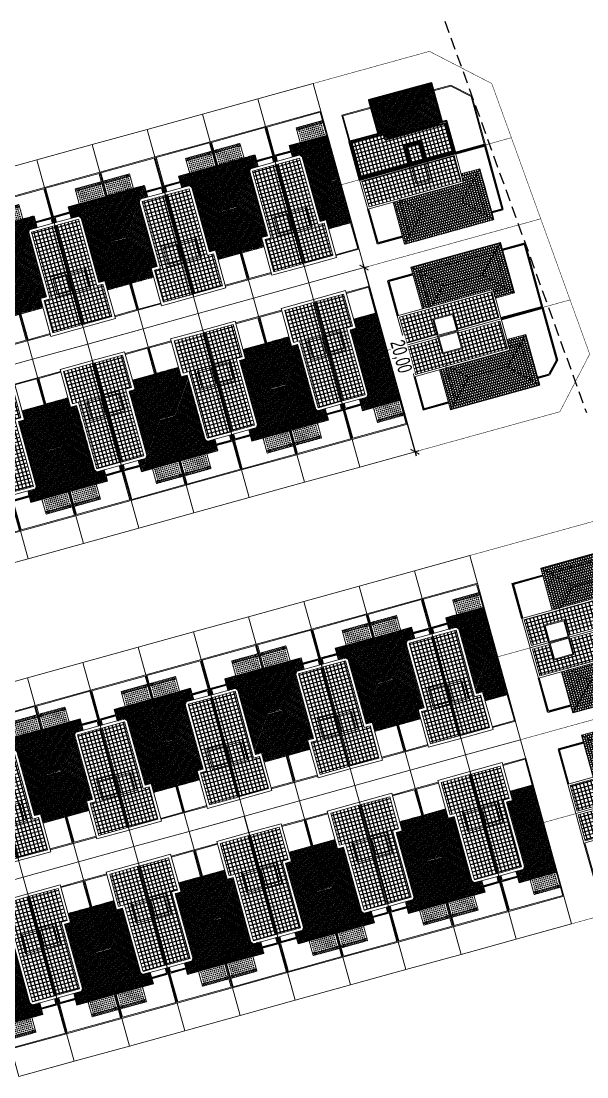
# Model space of a CAD drawing. Header units: metres. Extents: x 568336 to 569219, y 2065964 to 2066430.
# Drawn here: x 568491.7 to 568550.9, y 2066306.4 to 2066417 of the extents above; entities that cross this region are included whole.
import ezdxf

# ---------------------------------------------------------------- set-up
doc = ezdxf.new("R2010")
doc.units = ezdxf.units.M
for name, pattern in [('CENTER', [2, 1.25, -0.25, 0.25, -0.25]), ('HIDDEN', [0.375, 0.25, -0.125]), ('HIDDEN2', [0.1875, 0.125, -0.0625])]:
    doc.linetypes.add(name, pattern=pattern)
doc.layers.get('0').update_dxf_attribs({"linetype": 'CONTINUOUS'})
doc.layers.get('DEFPOINTS').update_dxf_attribs({"linetype": 'CONTINUOUS'})
for name, color, linetype, lineweight in [('-CENTER', 143, 'CENTER', 13), ('-CONCRETE', 1, 'CONTINUOUS', 35), ('-DIM', 9, 'CONTINUOUS', 13), ('-DOOR', 137, 'CONTINUOUS', 9), ('-HATCH', 8, 'CONTINUOUS', 5), ('-HIDE', 3, 'HIDDEN', 13), ('-LINE1', 7, 'CONTINUOUS', 18), ('-WALL', 4, 'CONTINUOUS', 35)]:
    doc.layers.add(name, color=color, linetype=linetype, lineweight=lineweight)
for name, color, linetype in [('-HATCH CONCRETE', 54, 'CONTINUOUS'), ('-RANH GIOI LO DAT', 12, 'CONTINUOUS'), ('13. NET HATCH', 252, 'CONTINUOUS'), ('RANHGIOI', 2, 'HIDDEN')]:
    doc.layers.add(name, color=color, linetype=linetype)
doc.styles.add('KTHUOC', font='', dxfattribs={"width": 0.8})
doc.styles.get('KTHUOC').set_extended_font_data('.VnArial NarrowH')
doc.dimstyles.new('tien', dxfattribs={"dimscale": 0, "dimtxt": 1.5, "dimasz": 0.75, "dimexe": 0.45, "dimexo": 0, "dimgap": 0.25, "dimtad": 1, "dimzin": 1, "dimtxsty": 'KTHUOC', "dimblk1": 'ARCHTICK', "dimblk2": 'ARCHTICK', "dimsah": 1, "dimcen": 1, "dimdle": 0.45, "dimclrd": 37, "dimclre": 37, "dimclrt": 7, "dimaunit": 1, "dimadec": 0, "dimazin": 0, "dimtfac": 1, "dimtix": 1, "dimtofl": 0, "dimtmove": 2, "dimatfit": 3, "dimldrblk": 'ARCHTICK', "dimfxl": 1, "dimtfill": 1, "dimtolj": 1, "dimtzin": 1, "dimarcsym": 0})

# ---------------------------------------------------------------- blocks, each defined once
blk = doc.blocks.new('M11-T2')
at = {"layer": '13. NET HATCH'}
h = blk.add_hatch(dxfattribs=at)
h.set_pattern_fill('_USER', color=256, scale=400, double=1, pattern_type=0)
h.set_pattern_definition([(0, (-64953.67, -1e-07), (0, 400), []), (90, (-64953.67, -1e-07), (-400, 2e-14), [])])
h.paths.add_polyline_path([(201265, -420064), (204065, -420064), (204065, -430064), (201265, -430064)])
h = blk.add_hatch(dxfattribs=at)
h.set_pattern_fill('MAIGO-12', color=256, scale=300, angle=180)
h.set_pattern_definition([(180, (-65043.67, -1e-07), (-75, -150), [120, -30, 120, -30]), (270, (-65028.67, -15), (75, -150), [135, -165]), (225, (-65013.673, -1e-07), (-75, -150), [21.213203, -403.050865]), (315, (-65043.673, -1e-07), (75, -150), [21.213203, -403.050865])])
h.paths.add_polyline_path([(201065, -423564), (201065, -422614), (196515, -422614), (199265, -425364)])
h = blk.add_hatch(dxfattribs=at)
h.set_pattern_fill('MAIGO-12', color=256, scale=300, angle=270)
h.set_pattern_definition([(270, (-64953.67, -90), (150, -75), [120, -30, 120, -30]), (0, (-64938.67, -75), (150, 75), [135, -165]), (315, (-64953.673, -60), (150, -75), [21.213203, -403.050865]), (45, (-64953.673, -90), (150, 75), [21.213203, -403.050865])])
h.paths.add_polyline_path([(199265, -425364), (196515, -422614), (196515, -432214), (199265, -429464)])
h = blk.add_hatch(dxfattribs=at)
h.set_pattern_fill('MAIGO-12', color=256, scale=300, angle=90)
h.set_pattern_definition([(90, (-64953.67, 90), (-150, 75), [120, -30, 120, -30]), (180, (-64968.67, 75), (-150, -75), [135, -165]), (135, (-64953.673, 60), (-150, 75), [21.213203, -403.050865]), (225, (-64953.673, 90), (-150, -75), [21.213203, -403.050865])])
h.paths.add_polyline_path([(201065, -423564), (199265, -425364), (199265, -429464), (202015, -432214), (202015, -430264), (201065, -430264)])
h = blk.add_hatch(dxfattribs=at)
h.set_pattern_fill('MAIGO-12', color=256, scale=300)
h.set_pattern_definition([(0, (-64863.67, -1e-07), (75, 150), [120, -30, 120, -30]), (90, (-64878.67, 15), (-75, 150), [135, -165]), (45, (-64893.673, -1e-07), (75, 150), [21.213203, -403.050865]), (135, (-64863.673, -1e-07), (-75, 150), [21.213203, -403.050865])])
h.paths.add_polyline_path([(199265, -429464), (196515, -432214), (202015, -432214)])
at = {"layer": '-HATCH'}
for p, q in [((204165, -434592), (204165, -430264)), ((204265, -434692), (204265, -430264)), ((197265, -432214), (197265, -433692)), ((197365, -432214), (197365, -433648)), ((197265, -433692), (198345, -434692)), ((197365, -433648), (198384, -434592)), ((198345, -434692), (204265, -434692)), ((198384, -434592), (204165, -434592))]:
    blk.add_line(p, q, dxfattribs=at)
for points in [[(201065, -419864), (197265, -419864), (197265, -422614)], [(201065, -419964), (197365, -419964), (197365, -422614)]]:
    blk.add_lwpolyline(points, dxfattribs=at)
at = {"layer": '-HIDE', "ltscale": 10}
blk.add_lwpolyline([(197265, -423364), (201265, -423364), (201265, -431464), (197265, -431464)], close=True, dxfattribs=at)
at = {"layer": '-LINE1', "lineweight": 18}
for points in [[(201065, -419864), (204265, -419864), (204265, -430264), (201065, -430264)], [(201265, -420064), (204065, -420064), (204065, -430064), (201265, -430064)], [(202365, -423364), (204265, -423364), (204265, -425564), (202365, -425564)], [(202565, -423564), (204065, -423564), (204065, -425364), (202565, -425364)]]:
    blk.add_lwpolyline(points, close=True, dxfattribs=at)
at = {"layer": '-LINE1'}
for points in [[(202015, -430264), (202015, -432214), (196515, -432214), (196515, -422614), (201065, -422614)], [(201065, -423564), (199265, -425364), (196515, -422614)], [(199265, -425364), (199265, -429464)], [(202015, -432214), (199265, -429464), (196515, -432214)]]:
    blk.add_lwpolyline(points, dxfattribs=at)
at = {"layer": '-RANH GIOI LO DAT', "linetype": 'HIDDEN', "ltscale": 10, "const_width": 50}
blk.add_lwpolyline([(198250, -438106), (204265, -437640), (204265, -416359), (193265, -416359), (193265, -433492)], close=True, dxfattribs=at)
blk = doc.blocks.new('M29-T2')
at = {"layer": '13. NET HATCH'}
h = blk.add_hatch(dxfattribs=at)
h.set_pattern_fill('_USER', color=256, scale=400, double=1, pattern_type=0)
h.set_pattern_definition([(0, (-84414.4, 0.55), (0, 400), []), (90, (-84414.4, 0.55), (-400, 2e-14), [])])
h.paths.add_polyline_path([(197085, -825616), (195385, -825616), (195385, -830117), (198185, -830117), (198185, -820116), (195385, -820116), (195385, -823416), (197085, -823416)])
h = blk.add_hatch(dxfattribs=at)
h.set_pattern_fill('MAIGO-12', color=256, scale=500, angle=180)
h.set_pattern_definition([(180, (-84564.4, 0.55), (-125, -250), [200, -50, 200, -50]), (270, (-84539.4, -24.45), (125, -250), [225, -275]), (225, (-84514.4, 0.55), (-125, -250), [35.35534, -671.75144]), (315, (-84564.4, 0.55), (125, -250), [35.35534, -671.75144])])
h.paths.add_polyline_path([(202935, -822666), (198385, -822666), (198385, -823616), (200185, -825416)])
h = blk.add_hatch(dxfattribs=at)
h.set_pattern_fill('MAIGO-12', color=256, scale=500, angle=90)
h.set_pattern_definition([(90, (-84414.4, 150.55), (-250, 125), [200, -50, 200, -50]), (180, (-84439.4, 125.55), (-250, -125), [225, -275]), (135, (-84414.4, 100.55), (-250, 125), [35.35534, -671.75144]), (225, (-84414.4, 150.55), (-250, -125), [35.35534, -671.75144])])
h.paths.add_polyline_path([(200185, -829617), (202935, -832367), (202935, -822666), (200185, -825416)])
h = blk.add_hatch(dxfattribs=at)
h.set_pattern_fill('MAIGO-12', color=256, scale=500, angle=270)
h.set_pattern_definition([(270, (-84414.4, -149.45), (250, -125), [200, -50, 200, -50]), (0, (-84389.4, -124.45), (250, 125), [225, -275]), (315, (-84414.4, -99.45), (250, -125), [35.35534, -671.75144]), (45, (-84414.4, -149.45), (250, 125), [35.35534, -671.75144])])
h.paths.add_polyline_path([(200185, -825416), (198385, -823616), (198385, -830317), (197435, -830317), (197435, -832367), (200185, -829617)])
h = blk.add_hatch(dxfattribs=at)
h.set_pattern_fill('MAIGO-12', color=256, scale=500)
h.set_pattern_definition([(0, (-84264.4, 0.55), (125, 250), [200, -50, 200, -50]), (90, (-84289.4, 25.55), (-125, 250), [225, -275]), (45, (-84314.4, 0.55), (125, 250), [35.35534, -671.75144]), (135, (-84264.4, 0.55), (-125, 250), [35.35534, -671.75144])])
h.paths.add_polyline_path([(200185, -829617), (197435, -832367), (202935, -832367)])
at = {"layer": '-HIDE', "ltscale": 5}
blk.add_lwpolyline([(198185, -831617), (202185, -831617), (202185, -823416), (198185, -823416)], close=True, dxfattribs=at)
at = {"layer": '-LINE1'}
blk.add_lwpolyline([(195185, -830317), (198385, -830317), (198385, -819916), (195185, -819916)], close=True, dxfattribs=at)
for points in [[(195385, -825616), (195385, -830117), (198185, -830117), (198185, -820116), (195385, -820116), (195385, -823416)], [(197435, -830317), (197435, -832367), (202935, -832367), (202935, -822666), (198385, -822666)], [(202935, -822666), (200185, -825416), (198385, -823616)], [(200185, -825416), (200185, -829617)], [(202935, -832367), (200185, -829617), (197435, -832367)]]:
    blk.add_lwpolyline(points, dxfattribs=at)
at = {"layer": '-LINE1', "ltscale": 10}
for points in [[(195185, -823416), (197085, -823416), (197085, -825616), (195185, -825616)], [(195285, -823516), (196985, -823516), (196985, -825516), (195285, -825516)]]:
    blk.add_lwpolyline(points, close=True, dxfattribs=at)
at = {"layer": '-RANH GIOI LO DAT', "linetype": 'HIDDEN', "ltscale": 10, "const_width": 50}
blk.add_lwpolyline([(195185, -837693), (204185, -836996), (204185, -816412), (195185, -816412)], close=True, dxfattribs=at)
at = {"layer": '13. NET HATCH'}
for p, q in [((202085, -820016), (198385, -820016)), ((195185, -834743), (195185, -830317)), ((195285, -834643), (195285, -830317)), ((202085, -832367), (202085, -834643)), ((202185, -832367), (202185, -834743)), ((195185, -834743), (202185, -834743)), ((195285, -834643), (202085, -834643))]:
    blk.add_line(p, q, dxfattribs=at)
for points in [[(202185, -822666), (202185, -819916), (198385, -819916)], [(202085, -822666), (202085, -820016)]]:
    blk.add_lwpolyline(points, dxfattribs=at)
blk = doc.blocks.new('M30-T2')
at = {"layer": '13. NET HATCH'}
h = blk.add_hatch(dxfattribs=at)
h.set_pattern_fill('_USER', color=256, scale=400, double=1, pattern_type=0)
h.set_pattern_definition([(0, (-82156.3, -9e-07), (0, 400), []), (90, (-82156.3, -9e-07), (-400, 2e-14), [])])
h.paths.add_polyline_path([(203999, -891108), (202299, -891108), (202299, -888908), (203999, -888908), (203999, -887058), (201099, -887058), (201099, -895608), (203999, -895608)])
h = blk.add_hatch(dxfattribs=at)
h.set_pattern_fill('MAIGO-12', color=256, scale=500, angle=180)
h.set_pattern_definition([(180, (-82306.3, -9e-07), (-125, -250), [200, -50, 200, -50]), (270, (-82281.31, -25), (125, -250), [225, -275]), (225, (-82256.31, -9e-07), (-125, -250), [35.35534, -671.75144]), (315, (-82306.31, -9e-07), (125, -250), [35.35534, -671.75144])])
h.paths.add_polyline_path([(199149, -892058), (200899, -890308), (200899, -889358), (196449, -889358)])
h = blk.add_hatch(dxfattribs=at)
h.set_pattern_fill('MAIGO-12', color=256, scale=500, angle=270)
h.set_pattern_definition([(270, (-82156.3, -150), (250, -125), [200, -50, 200, -50]), (0, (-82131.31, -125), (250, 125), [225, -275]), (315, (-82156.31, -100), (250, -125), [35.35534, -671.75144]), (45, (-82156.31, -150), (250, 125), [35.35534, -671.75144])])
h.paths.add_polyline_path([(199149, -892058), (196449, -889358), (196449, -897858), (199149, -895158)])
h = blk.add_hatch(dxfattribs=at)
h.set_pattern_fill('MAIGO-12', color=256, scale=500, angle=90)
h.set_pattern_definition([(90, (-82156.3, 150), (-250, 125), [200, -50, 200, -50]), (180, (-82181.31, 125), (-250, -125), [225, -275]), (135, (-82156.31, 100), (-250, 125), [35.35534, -671.75144]), (225, (-82156.31, 150), (-250, -125), [35.35534, -671.75144])])
h.paths.add_polyline_path([(199149, -895158), (201849, -897858), (201849, -895808), (200899, -895808), (200899, -890308), (199149, -892058)])
h = blk.add_hatch(dxfattribs=at)
h.set_pattern_fill('MAIGO-12', color=256, scale=500)
h.set_pattern_definition([(0, (-82006.3, -9e-07), (125, 250), [200, -50, 200, -50]), (90, (-82031.31, 25), (-125, 250), [225, -275]), (45, (-82056.31, -9e-07), (125, 250), [35.35534, -671.75144]), (135, (-82006.31, -9e-07), (-125, 250), [35.35534, -671.75144])])
h.paths.add_polyline_path([(196449, -897858), (201849, -897858), (199149, -895158)])
at = {"layer": '-HIDE', "ltscale": 5}
blk.add_lwpolyline([(197199, -890108), (201099, -890108), (201099, -897108), (197199, -897108)], close=True, dxfattribs=at)
at = {"layer": '-LINE1'}
blk.add_lwpolyline([(200899, -886858), (204199, -886858), (204199, -895808), (200899, -895808)], close=True, dxfattribs=at)
for points in [[(203999, -891108), (203999, -895608), (201099, -895608), (201099, -887058), (203999, -887058), (203999, -888908)], [(201849, -895808), (201849, -897858), (196449, -897858), (196449, -889358), (200899, -889358)], [(200899, -890308), (199149, -892058), (196449, -889358)], [(199149, -892058), (199149, -895158)], [(201849, -897858), (199149, -895158), (196449, -897858)]]:
    blk.add_lwpolyline(points, dxfattribs=at)
at = {"layer": '-LINE1', "ltscale": 10}
for points in [[(202299, -888908), (204199, -888908), (204199, -891108), (202299, -891108)], [(202399, -889008), (204099, -889008), (204099, -891008), (202399, -891008)]]:
    blk.add_lwpolyline(points, close=True, dxfattribs=at)
at = {"layer": '-RANH GIOI LO DAT', "linetype": 'HIDDEN', "ltscale": 10, "const_width": 50}
blk.add_lwpolyline([(204199, -903242), (204199, -883354), (195199, -883354), (195199, -903938)], close=True, dxfattribs=at)
at = {"layer": '13. NET HATCH'}
for p, q in [((197199, -889358), (197199, -886858)), ((197199, -886858), (200899, -886858)), ((197299, -889358), (197299, -886958)), ((197299, -886958), (200899, -886958)), ((204099, -895808), (204099, -900373)), ((204199, -895808), (204199, -900473)), ((197199, -900473), (197199, -897858)), ((197299, -900373), (197299, -897858)), ((197199, -900473), (204199, -900473)), ((197299, -900373), (204099, -900373))]:
    blk.add_line(p, q, dxfattribs=at)
blk = doc.blocks.new('M31-T2')
at = {"layer": '13. NET HATCH'}
h = blk.add_hatch(dxfattribs=at)
h.set_pattern_fill('_USER', color=256, scale=400, double=1, pattern_type=0)
h.set_pattern_definition([(0, (-84296.08, -2e-06), (0, 400), []), (90, (-84296.08, -2e-06), (-400, 2e-14), [])])
h.paths.add_polyline_path([(196933, -958124), (195233, -958124), (195233, -962625), (198033, -962625), (198033, -954074), (195233, -954074), (195233, -955924), (196933, -955924)])
h = blk.add_hatch(dxfattribs=at)
h.set_pattern_fill('MAIGO-12', color=256, scale=500, angle=180)
h.set_pattern_definition([(180, (-84446.08, -2e-06), (-125, -250), [200, -50, 200, -50]), (270, (-84421.08, -25), (125, -250), [225, -275]), (225, (-84396.08, -2e-06), (-125, -250), [35.35534, -671.75144]), (315, (-84446.08, -2e-06), (125, -250), [35.35534, -671.75144])])
h.paths.add_polyline_path([(202783, -957174), (198233, -957174), (198233, -958124), (200033, -959924)])
h = blk.add_hatch(dxfattribs=at)
h.set_pattern_fill('MAIGO-12', color=256, scale=500, angle=90)
h.set_pattern_definition([(90, (-84296.08, 150), (-250, 125), [200, -50, 200, -50]), (180, (-84321.08, 125), (-250, -125), [225, -275]), (135, (-84296.08, 100), (-250, 125), [35.35534, -671.75144]), (225, (-84296.08, 150), (-250, -125), [35.35534, -671.75144])])
h.paths.add_polyline_path([(202783, -957174), (200033, -959924), (200033, -962125), (202783, -964875)])
h = blk.add_hatch(dxfattribs=at)
h.set_pattern_fill('MAIGO-12', color=256, scale=500, angle=270)
h.set_pattern_definition([(270, (-84296.08, -150), (250, -125), [200, -50, 200, -50]), (0, (-84271.08, -125), (250, 125), [225, -275]), (315, (-84296.08, -100), (250, -125), [35.35534, -671.75144]), (45, (-84296.08, -150), (250, 125), [35.35534, -671.75144])])
h.paths.add_polyline_path([(200033, -959924), (198233, -958124), (198233, -962825), (197283, -962825), (197283, -964875), (200033, -962125)])
h = blk.add_hatch(dxfattribs=at)
h.set_pattern_fill('MAIGO-12', color=256, scale=500)
h.set_pattern_definition([(0, (-84146.08, -2e-06), (125, 250), [200, -50, 200, -50]), (90, (-84171.08, 25), (-125, 250), [225, -275]), (45, (-84196.08, -2e-06), (125, 250), [35.35534, -671.75144]), (135, (-84146.08, -2e-06), (-125, 250), [35.35534, -671.75144])])
h.paths.add_polyline_path([(200033, -962125), (197283, -964875), (202783, -964875)])
at = {"layer": '-HIDE', "ltscale": 5}
blk.add_lwpolyline([(198033, -964125), (202033, -964125), (202033, -957924), (198033, -957924)], close=True, dxfattribs=at)
at = {"layer": '-LINE1'}
blk.add_lwpolyline([(198233, -953874), (195033, -953874), (195033, -962825), (198233, -962825)], close=True, dxfattribs=at)
for points in [[(195233, -958124), (195233, -962625), (198033, -962625), (198033, -954074), (195233, -954074), (195233, -955924)], [(197283, -962825), (197283, -964875), (202783, -964875), (202783, -957174), (198233, -957174)], [(202783, -957174), (200033, -959924), (198233, -958124)], [(200033, -959924), (200033, -962125)], [(202783, -964875), (200033, -962125), (197283, -964875)]]:
    blk.add_lwpolyline(points, dxfattribs=at)
at = {"layer": '-LINE1', "ltscale": 10}
for points in [[(195033, -955924), (196933, -955924), (196933, -958124), (195033, -958124)], [(195133, -956024), (196833, -956024), (196833, -958024), (195133, -958024)]]:
    blk.add_lwpolyline(points, close=True, dxfattribs=at)
at = {"layer": '-RANH GIOI LO DAT', "linetype": 'HIDDEN', "ltscale": 10, "const_width": 50}
blk.add_lwpolyline([(201048, -969787), (206033, -964401), (206033, -950364), (195033, -950364), (195033, -970252)], close=True, dxfattribs=at)
at = {"layer": '13. NET HATCH'}
for p, q in [((195033, -967487), (195033, -962825)), ((195133, -967387), (195133, -962825)), ((195033, -967487), (199669, -967487))]:
    blk.add_line(p, q, dxfattribs=at)
for points in [[(198233, -953874), (202033, -953874), (202033, -957174)], [(198233, -953974), (201933, -953974), (201933, -957174)], [(201933, -964875), (201933, -964894), (199626, -967387), (195133, -967387)], [(202033, -964875), (202033, -964933), (199669, -967487)]]:
    blk.add_lwpolyline(points, dxfattribs=at)
blk = doc.blocks.new('M32-T2')
at = {"layer": '13. NET HATCH'}
h = blk.add_hatch(dxfattribs=at)
h.set_pattern_fill('_USER', color=256, scale=400, double=1, pattern_type=0)
h.set_pattern_definition([(0, (-80642.3, 500), (0, 400), []), (90, (-80642.3, 500), (-400, 2e-14), [])])
h.paths.add_polyline_path([(205266, -1023956), (203566, -1023956), (203566, -1021756), (205266, -1021756), (205266, -1018456), (202266, -1018456), (202266, -1028455), (205266, -1028455)])
h = blk.add_hatch(dxfattribs=at)
h.set_pattern_fill('MAIGO-12', color=256, scale=500, angle=180)
h.set_pattern_definition([(180, (-80792.3, 500), (-125, -250), [200, -50, 200, -50]), (270, (-80767.31, 475), (125, -250), [225, -275]), (225, (-80742.31, 500), (-125, -250), [35.35534, -671.75144]), (315, (-80792.31, 500), (125, -250), [35.35534, -671.75144])])
h.paths.add_polyline_path([(202066, -1021006), (197716, -1021006), (200466, -1023756), (202066, -1022156)])
h = blk.add_hatch(dxfattribs=at)
h.set_pattern_fill('MAIGO-12', color=256, scale=500, angle=270)
h.set_pattern_definition([(270, (-80642.3, 350), (250, -125), [200, -50, 200, -50]), (0, (-80617.31, 375), (250, 125), [225, -275]), (315, (-80642.31, 400), (250, -125), [35.35534, -671.75144]), (45, (-80642.31, 350), (250, 125), [35.35534, -671.75144])])
h.paths.add_polyline_path([(200466, -1023756), (197716, -1021006), (197716, -1030705), (200466, -1027955)])
h = blk.add_hatch(dxfattribs=at)
h.set_pattern_fill('MAIGO-12', color=256, scale=500, angle=90)
h.set_pattern_definition([(90, (-80642.3, 650), (-250, 125), [200, -50, 200, -50]), (180, (-80667.31, 625), (-250, -125), [225, -275]), (135, (-80642.31, 600), (-250, 125), [35.35534, -671.75144]), (225, (-80642.31, 650), (-250, -125), [35.35534, -671.75144])])
h.paths.add_polyline_path([(200466, -1027955), (203216, -1030705), (203216, -1028655), (202066, -1028655), (202066, -1022156), (200466, -1023756)])
h = blk.add_hatch(dxfattribs=at)
h.set_pattern_fill('MAIGO-12', color=256, scale=500)
h.set_pattern_definition([(0, (-80492.3, 500), (125, 250), [200, -50, 200, -50]), (90, (-80517.31, 525), (-125, 250), [225, -275]), (45, (-80542.31, 500), (125, 250), [35.35534, -671.75144]), (135, (-80492.31, 500), (-125, 250), [35.35534, -671.75144])])
h.paths.add_polyline_path([(200466, -1027955), (197716, -1030705), (203216, -1030705)])
at = {"layer": '-HIDE', "ltscale": 5}
blk.add_lwpolyline([(202466, -1029955), (198466, -1029955), (198466, -1021756), (202466, -1021756)], close=True, dxfattribs=at)
at = {"layer": '-LINE1'}
blk.add_lwpolyline([(202066, -1018256), (205466, -1018256), (205466, -1028655), (202066, -1028655)], close=True, dxfattribs=at)
for points in [[(205266, -1023956), (205266, -1028455), (202266, -1028455), (202266, -1018456), (205266, -1018456), (205266, -1021756)], [(203216, -1028655), (203216, -1030705), (197716, -1030705), (197716, -1021006), (202066, -1021006)], [(202066, -1022156), (200466, -1023756), (197716, -1021006)], [(200466, -1023756), (200466, -1027955)], [(203216, -1030705), (200466, -1027955), (197716, -1030705)]]:
    blk.add_lwpolyline(points, dxfattribs=at)
at = {"layer": '-LINE1', "ltscale": 10}
for points in [[(203566, -1021756), (205466, -1021756), (205466, -1023956), (203566, -1023956)], [(203666, -1021856), (205366, -1021856), (205366, -1023856), (203666, -1023856)]]:
    blk.add_lwpolyline(points, close=True, dxfattribs=at)
at = {"layer": '-RANH GIOI LO DAT', "linetype": 'HIDDEN', "ltscale": 10, "const_width": 50}
blk.add_lwpolyline([(199451, -1036598), (205466, -1036133), (205466, -1016256), (194466, -1016256), (194466, -1031984)], close=True, dxfattribs=at)
at = {"layer": '13. NET HATCH'}
for p, q in [((202066, -1018256), (198466, -1018256)), ((198466, -1018256), (198466, -1021006)), ((202066, -1018356), (198566, -1018356)), ((198566, -1018356), (198566, -1021006)), ((205371, -1033084), (205366, -1028655)), ((205466, -1033184), (205466, -1028655)), ((198466, -1030705), (198466, -1031979)), ((198566, -1030705), (198566, -1031937)), ((199729, -1033184), (198466, -1031979)), ((199769, -1033084), (198566, -1031937)), ((205466, -1033184), (199729, -1033184)), ((205371, -1033084), (199769, -1033084))]:
    blk.add_line(p, q, dxfattribs=at)
blk = doc.blocks.new('M33-T2')
at = {"layer": '13. NET HATCH'}
h = blk.add_hatch(dxfattribs=at)
h.set_pattern_fill('_USER', color=256, scale=400, double=1, pattern_type=0)
h.set_pattern_definition([(0, (-85017.4, 0.0008), (0, 400), []), (90, (-85017.4, 0.0008), (-400, 2e-14), [])])
h.paths.add_polyline_path([(196777, -1090600), (195077, -1090600), (195077, -1095100), (197877, -1095100), (197877, -1085100), (195077, -1085100), (195077, -1088400), (196777, -1088400)])
h = blk.add_hatch(dxfattribs=at)
h.set_pattern_fill('MAIGO-12', color=256, scale=500, angle=270)
h.set_pattern_definition([(270, (-85017.4, -150), (250, -125), [200, -50, 200, -50]), (0, (-84992.4, -125), (250, 125), [225, -275]), (315, (-85017.4, -100), (250, -125), [35.35534, -671.75144]), (45, (-85017.4, -150), (250, 125), [35.35534, -671.75144])])
h.paths.add_polyline_path([(199877, -1090400), (198077, -1088600), (198077, -1095300), (197127, -1095300), (197127, -1097351), (199877, -1094601)])
h = blk.add_hatch(dxfattribs=at)
h.set_pattern_fill('MAIGO-12', color=256, scale=500, angle=180)
h.set_pattern_definition([(180, (-85167.4, 0.0008), (-125, -250), [200, -50, 200, -50]), (270, (-85142.4, -25), (125, -250), [225, -275]), (225, (-85117.4, 0.0008), (-125, -250), [35.35534, -671.75144]), (315, (-85167.4, 0.0008), (125, -250), [35.35534, -671.75144])])
h.paths.add_polyline_path([(202627, -1087650), (198077, -1087650), (198077, -1088600), (199877, -1090400)])
h = blk.add_hatch(dxfattribs=at)
h.set_pattern_fill('MAIGO-12', color=256, scale=500, angle=90)
h.set_pattern_definition([(90, (-85017.4, 150), (-250, 125), [200, -50, 200, -50]), (180, (-85042.4, 125), (-250, -125), [225, -275]), (135, (-85017.4, 100), (-250, 125), [35.35534, -671.75144]), (225, (-85017.4, 150), (-250, -125), [35.35534, -671.75144])])
h.paths.add_polyline_path([(199877, -1094601), (202627, -1097351), (202627, -1087650), (199877, -1090400)])
h = blk.add_hatch(dxfattribs=at)
h.set_pattern_fill('MAIGO-12', color=256, scale=500)
h.set_pattern_definition([(0, (-84867.4, 0.0008), (125, 250), [200, -50, 200, -50]), (90, (-84892.4, 25), (-125, 250), [225, -275]), (45, (-84917.4, 0.0008), (125, 250), [35.35534, -671.75144]), (135, (-84867.4, 0.0008), (-125, 250), [35.35534, -671.75144])])
h.paths.add_polyline_path([(202627, -1097351), (199877, -1094601), (197127, -1097351)])
at = {"layer": '-HIDE', "ltscale": 5}
blk.add_lwpolyline([(197877, -1096601), (201877, -1096601), (201877, -1088400), (197877, -1088400)], close=True, dxfattribs=at)
at = {"layer": '-LINE1'}
blk.add_lwpolyline([(194877, -1095300), (198077, -1095300), (198077, -1084900), (194877, -1084900)], close=True, dxfattribs=at)
for points in [[(195077, -1090600), (195077, -1095100), (197877, -1095100), (197877, -1085100), (195077, -1085100), (195077, -1088400)], [(197127, -1095300), (197127, -1097351), (202627, -1097351), (202627, -1087650), (198077, -1087650)], [(202627, -1087650), (199877, -1090400), (198077, -1088600)], [(199877, -1090400), (199877, -1094601)], [(202627, -1097351), (199877, -1094601), (197127, -1097351)]]:
    blk.add_lwpolyline(points, dxfattribs=at)
at = {"layer": '-LINE1', "ltscale": 10}
for points in [[(194877, -1088400), (196777, -1088400), (196777, -1090600), (194877, -1090600)], [(194977, -1088500), (196677, -1088500), (196677, -1090500), (194977, -1090500)]]:
    blk.add_lwpolyline(points, close=True, dxfattribs=at)
at = {"layer": '-RANH GIOI LO DAT', "linetype": 'HIDDEN', "ltscale": 10, "const_width": 50}
blk.add_lwpolyline([(203877, -1102080), (203877, -1082900), (194877, -1082900), (194877, -1102777)], close=True, dxfattribs=at)
at = {"layer": '13. NET HATCH'}
for p, q in [((201777, -1085000), (198077, -1085000)), ((194877, -1099828), (194877, -1095300)), ((194977, -1099728), (194977, -1095300)), ((201777, -1097351), (201777, -1099728)), ((201877, -1097351), (201877, -1099828)), ((194977, -1099728), (201777, -1099728)), ((194877, -1099828), (201877, -1099828))]:
    blk.add_line(p, q, dxfattribs=at)
for points in [[(201877, -1087650), (201877, -1084900), (198077, -1084900)], [(201777, -1087650), (201777, -1085000)]]:
    blk.add_lwpolyline(points, dxfattribs=at)
blk = doc.blocks.new('M12-T2')
at = {"layer": '13. NET HATCH'}
h = blk.add_hatch(dxfattribs=at)
h.set_pattern_fill('_USER', color=256, scale=400, double=1, pattern_type=0)
h.set_pattern_definition([(0, (-67775.13, -2e-06), (0, 400), []), (90, (-67775.13, -2e-06), (-400, 2e-14), [])])
h.paths.add_polyline_path([(197698, -490791), (198298, -490791), (198298, -487289), (194598, -487289), (194598, -497290), (197698, -497290), (197698, -496290)])
h = blk.add_hatch(dxfattribs=at)
h.set_pattern_fill('MAIGO-12', color=256, scale=300, angle=180)
h.set_pattern_definition([(180, (-67865.13, -2e-06), (-75, -150), [120, -30, 120, -30]), (270, (-67850.13, -15), (75, -150), [135, -165]), (225, (-67835.13, -2e-06), (-75, -150), [21.213203, -403.050865]), (315, (-67865.13, -2e-06), (75, -150), [21.213203, -403.050865])])
h.paths.add_polyline_path([(202148, -490241), (198498, -490241), (198498, -490991), (197898, -490991), (199648, -492741)])
h = blk.add_hatch(dxfattribs=at)
h.set_pattern_fill('MAIGO-12', color=256, scale=300, angle=90)
h.set_pattern_definition([(90, (-67775.13, 90), (-150, 75), [120, -30, 120, -30]), (180, (-67790.13, 75), (-150, -75), [135, -165]), (135, (-67775.13, 60), (-150, 75), [21.213203, -403.050865]), (225, (-67775.13, 90), (-150, -75), [21.213203, -403.050865])])
h.paths.add_polyline_path([(199648, -494540), (202148, -497040), (202148, -490241), (199648, -492741)])
h = blk.add_hatch(dxfattribs=at)
h.set_pattern_fill('MAIGO-12', color=256, scale=300, angle=270)
h.set_pattern_definition([(270, (-67775.13, -90), (150, -75), [120, -30, 120, -30]), (0, (-67760.13, -75), (150, 75), [135, -165]), (315, (-67775.13, -60), (150, -75), [21.213203, -403.050865]), (45, (-67775.13, -90), (150, 75), [21.213203, -403.050865])])
h.paths.add_polyline_path([(199648, -492741), (197898, -490991), (197898, -496290), (199648, -494540)])
h = blk.add_hatch(dxfattribs=at)
h.set_pattern_fill('MAIGO-12', color=256, scale=300)
h.set_pattern_definition([(0, (-67685.13, -2e-06), (75, 150), [120, -30, 120, -30]), (90, (-67700.13, 15), (-75, 150), [135, -165]), (45, (-67715.13, -2e-06), (75, 150), [21.213203, -403.050865]), (135, (-67685.13, -2e-06), (-75, 150), [21.213203, -403.050865])])
h.paths.add_polyline_path([(199648, -494540), (197898, -496290), (197898, -497040), (202148, -497040)])
at = {"layer": '-HATCH'}
for p, q in [((198498, -487089), (201398, -487089)), ((198498, -487189), (201298, -487189)), ((201298, -487189), (201298, -490241)), ((201398, -487089), (201398, -490241)), ((201298, -497040), (201298, -498911)), ((201398, -497040), (201398, -498950))]:
    blk.add_line(p, q, dxfattribs=at)
for points in [[(194398, -497490), (194398, -500753), (199729, -500753), (201398, -498950)], [(194498, -497490), (194498, -500645), (199682, -500656), (201298, -498911)]]:
    blk.add_lwpolyline(points, dxfattribs=at)
at = {"layer": '-HIDE', "ltscale": 10}
blk.add_lwpolyline([(201398, -490991), (197898, -490991), (197898, -496290), (201398, -496290)], close=True, dxfattribs=at)
at = {"layer": '-RANH GIOI LO DAT', "linetype": 'HIDDEN', "ltscale": 10, "const_width": 50}
blk.add_lwpolyline([(200413, -503107), (205398, -497721), (205398, -485089), (194398, -485089), (194398, -503573)], close=True, dxfattribs=at)
for p, q in [((198498, -490991), (198498, -487089)), ((202148, -490241), (199648, -492741)), ((197898, -490991), (199648, -492741)), ((199648, -492741), (199648, -494540)), ((197898, -497490), (197898, -496290))]:
    blk.add_line(p, q)
for points in [[(198498, -487089), (194398, -487089), (194398, -497490), (197898, -497490)], [(197898, -497040), (202148, -497040), (202148, -490241), (198498, -490241)], [(197898, -496290), (199648, -494540)], [(202148, -497040), (199648, -494540)]]:
    blk.add_lwpolyline(points)
for points in [[(197898, -490991), (198498, -490991), (198498, -487089), (194398, -487089), (194398, -497490), (197898, -497490), (197898, -496290)], [(197698, -490791), (198298, -490791), (198298, -487289), (194598, -487289), (194598, -497290), (197698, -497290), (197698, -496290)], [(194398, -492490), (196598, -492490), (196598, -494390), (194398, -494390)], [(194598, -492690), (196398, -492690), (196398, -494190), (194598, -494190)]]:
    blk.add_lwpolyline(points, close=True)
blk = doc.blocks.new('M1-T2')
at = {"layer": '13. NET HATCH'}
h = blk.add_hatch(dxfattribs=at)
h.set_pattern_fill('_USER', color=256, scale=400, double=1, pattern_type=0)
h.set_pattern_definition([(0, (-72019.7, 268497.24), (0, 400), []), (90, (-72019.7, 268497.24), (-400, 2e-14), [])])
h.paths.add_polyline_path([(194782, 48852), (191682, 48852), (191682, 38102), (194132, 38102), (194131, 45352), (194782, 45352)])
h = blk.add_hatch(dxfattribs=at)
h.set_pattern_fill('MAIGO-12', color=256, scale=300)
h.set_pattern_definition([(0, (-71937.98, 277997.69), (75, 150), [120, -30, 120, -30]), (90, (-71952.98, 278012.69), (-75, 150), [135, -165]), (45, (-71967.98, 277997.69), (75, 150), [21.213203, -403.050865]), (135, (-71937.98, 277997.69), (-75, 150), [21.213203, -403.050865])])
h.paths.add_polyline_path([(197582, 41353), (196808, 41353), (194431, 44721), (194431, 45052), (195082, 45052), (195082, 46052), (197582, 46052)])
h = blk.add_hatch(dxfattribs=at)
h.set_pattern_fill('MAIGO-12', color=256, scale=300, angle=-90)
h.set_pattern_definition([(270, (426586.06, 307889.96), (150, -75), [120, -30, 120, -30]), (360, (426601.06, 307904.96), (150, 75), [135, -165]), (315, (426586.06, 307919.96), (150, -75), [21.213203, -403.050865]), (45, (426586.06, 307889.96), (150, 75), [21.213203, -403.050865])])
h.paths.add_polyline_path([(196720, 41303), (194431, 44548), (194432, 38058)])
h = blk.add_hatch(dxfattribs=at)
h.set_pattern_fill('MAIGO-12', color=256, scale=300)
h.set_pattern_definition([(0, (-71937.98, 268648.89), (75, 150), [120, -30, 120, -30]), (90, (-71952.98, 268663.89), (-75, 150), [135, -165]), (45, (-71967.98, 268648.89), (75, 150), [21.213203, -403.050865]), (135, (-71937.98, 268648.89), (-75, 150), [21.213203, -403.050865])])
h.paths.add_polyline_path([(197582, 41253), (196808, 41253), (193494, 36554), (197582, 36554)])
h = blk.add_hatch(dxfattribs=at)
h.set_pattern_fill('MAIGO-12', color=256, scale=300, angle=-90)
h.set_pattern_definition([(270, (425567.87, 306464.43), (150, -75), [120, -30, 120, -30]), (360, (425582.87, 306479.43), (150, 75), [135, -165]), (315, (425567.87, 306494.43), (150, -75), [21.213203, -403.050865]), (45, (425567.87, 306464.43), (150, 75), [21.213203, -403.050865])])
h.paths.add_polyline_path([(194252, 37802), (193432, 37802), (193432, 36640)])
at = {"layer": '-CONCRETE', "color": 1, "linetype": 'HIDDEN', "ltscale": 10, "const_width": 50}
blk.add_lwpolyline([(191582, 50952), (197582, 50952), (197582, 30952), (191582, 30952)], close=True, dxfattribs=at)
at = {"layer": '-DIM'}
for points in [[(191582, 45352), (193482, 45352), (193482, 43152), (191582, 43152)], [(191782, 45152), (193282, 45152), (193282, 43352), (191782, 43352)]]:
    blk.add_lwpolyline(points, close=True, dxfattribs=at)
at = {"layer": '-DOOR'}
for p, q in [((191582, 33952), (191582, 37802)), ((191682, 37802), (191682, 34153)), ((197482, 36554), (197482, 34151)), ((197582, 36554), (197582, 33951))]:
    blk.add_line(p, q, dxfattribs=at)
at = {"layer": '-HATCH'}
for p, q in [((195082, 48952), (197582, 48952)), ((197482, 48852), (197482, 46052)), ((197582, 48952), (197582, 46052)), ((197582, 33951), (191582, 33952))]:
    blk.add_line(p, q, dxfattribs=at)
at = {"layer": '-HATCH', "linetype": 'HIDDEN'}
for p, q in [((194832, 34950), (194832, 37150)), ((194882, 34950), (194882, 37150)), ((195032, 34950), (195032, 37150)), ((195082, 34950), (195082, 37150)), ((195082, 34950), (195082, 37150)), ((195082, 34950), (195082, 37150)), ((195082, 34950), (195082, 37150)), ((195232, 34950), (195232, 37150)), ((195282, 34950), (195282, 37150)), ((195432, 34950), (195432, 37150)), ((195482, 34950), (195482, 37150)), ((195632, 34950), (195632, 37150)), ((195682, 34950), (195682, 37150)), ((195832, 34950), (195832, 37150)), ((195882, 34950), (195882, 37150)), ((196032, 34950), (196032, 37150)), ((196082, 34950), (196082, 37150)), ((196232, 34950), (196232, 37150)), ((196282, 34950), (196282, 37150)), ((196432, 34950), (196432, 37150)), ((196482, 34950), (196482, 37150)), ((196632, 34950), (196632, 37150)), ((196682, 34950), (196682, 37150)), ((196832, 34950), (196832, 37150)), ((196882, 34950), (196882, 37150)), ((197032, 34950), (197032, 37150)), ((197082, 34950), (197082, 37150)), ((197232, 34950), (197232, 37150)), ((197282, 34950), (197282, 37150))]:
    blk.add_line(p, q, dxfattribs=at)
at = {"layer": '-HATCH'}
for points in [[(197482, 48852), (195082, 48852)], [(191682, 37154), (193432, 37154)], [(194632, 36554), (194632, 34950), (197482, 34950), (197481, 34052), (191682, 34052), (191682, 37154)]]:
    blk.add_lwpolyline(points, dxfattribs=at)
at = {"layer": '-HATCH', "linetype": 'HIDDEN'}
blk.add_lwpolyline([(194632, 37150), (197482, 37150), (197482, 34950), (194632, 34950)], close=True, dxfattribs=at)
for points in [[(194832, 35100), (194632, 35100), (194632, 35180), (194832, 35180)], [(194757, 35180), (194757, 35240), (194832, 35240)], [(194832, 35040), (194757, 35040), (194757, 35100)], [(194882, 35240), (194957, 35240), (194957, 35180)], [(194882, 35180), (195032, 35180)], [(195032, 35100), (194882, 35100)], [(194957, 35100), (194957, 35040), (194882, 35040)], [(195082, 35180), (195082, 35180)], [(195082, 35180), (195082, 35180)], [(195082, 35180), (195232, 35180)], [(195232, 35100), (195082, 35100)], [(195082, 35100), (195082, 35100)], [(195082, 35100), (195082, 35100)], [(195282, 35180), (195432, 35180)], [(195432, 35100), (195282, 35100)], [(195482, 35180), (195632, 35180)], [(195632, 35100), (195482, 35100)], [(195682, 35180), (195832, 35180)], [(195832, 35100), (195682, 35100)], [(195882, 35180), (196032, 35180)], [(196032, 35100), (195882, 35100)], [(196082, 35180), (196232, 35180)], [(196232, 35100), (196082, 35100)], [(196282, 35180), (196432, 35180)], [(196432, 35100), (196282, 35100)], [(196482, 35180), (196632, 35180)], [(196632, 35100), (196482, 35100)], [(196682, 35180), (196832, 35180)], [(196832, 35100), (196682, 35100)], [(196882, 35180), (197032, 35180)], [(197032, 35100), (196882, 35100)], [(197082, 35180), (197232, 35180)], [(197232, 35100), (197082, 35100)], [(197232, 35240), (197157, 35240), (197157, 35180)], [(197157, 35100), (197157, 35040), (197232, 35040)], [(197357, 35180), (197357, 35240), (197282, 35240)], [(197282, 35180), (197482, 35180), (197482, 35100), (197282, 35100)], [(197282, 35040), (197357, 35040), (197357, 35100)]]:
    blk.add_lwpolyline(points, dxfattribs=at)
at = {"layer": '-HATCH CONCRETE', "color": 251}
for p, q in [((191682, 37154), (191682, 37802)), ((193432, 37154), (191682, 37154))]:
    blk.add_line(p, q, dxfattribs=at)
blk.add_lwpolyline([(193432, 37254), (191782, 37254), (191782, 37802)], dxfattribs=at)
at = {"layer": '-HIDE', "linetype": 'HIDDEN2', "ltscale": 5}
for p, q in [((197582, 45452), (195082, 45452)), ((194032, 37803), (194032, 37154)), ((194032, 37154), (197582, 37154))]:
    blk.add_line(p, q, dxfattribs=at)
at = {"layer": '-LINE1'}
for p, q in [((191582, 37802), (191582, 49152)), ((191582, 49152), (195082, 49152)), ((191682, 38102), (191682, 48852)), ((191682, 48852), (194782, 48852)), ((194782, 45352), (194782, 48852)), ((195082, 45052), (195082, 49152)), ((194131, 45352), (194132, 38102)), ((194782, 45352), (194131, 45352)), ((197582, 46052), (195082, 46052)), ((197582, 36554), (197582, 46052)), ((194431, 45052), (194432, 37802)), ((195082, 45052), (194431, 45052)), ((194431, 44721), (196808, 41353)), ((194431, 44548), (196720, 41303)), ((193432, 36640), (196720, 41303)), ((193494, 36554), (196808, 41253)), ((196808, 41353), (197582, 41353)), ((196808, 41253), (197582, 41253)), ((191582, 37802), (194432, 37802)), ((191682, 38102), (194132, 38102)), ((193432, 37802), (193432, 36554)), ((193432, 36554), (197582, 36554))]:
    blk.add_line(p, q, dxfattribs=at)
at = {"layer": '-LINE1', "lineweight": 18}
blk.add_lwpolyline([(191582, 50952), (197582, 50952), (197582, 30952), (191582, 30952)], close=True, dxfattribs=at)
blk = doc.blocks.new('M34-T2')
at = {"layer": '13. NET HATCH'}
h = blk.add_hatch(dxfattribs=at)
h.set_pattern_fill('_USER', color=256, scale=400, double=1, pattern_type=0)
h.set_pattern_definition([(0, (-85934.9, 0.0008), (0, 400), []), (90, (-85934.9, 0.0008), (-400, 2e-14), [])])
h.paths.add_polyline_path([(202425, -1157155), (202425, -1154955), (202425, -1151655), (199625, -1151655), (199625, -1161656), (202425, -1161656)])
h = blk.add_hatch(dxfattribs=at)
h.set_pattern_fill('MAIGO-12', color=256, scale=500, angle=270)
h.set_pattern_definition([(270, (-85934.9, -150), (250, -125), [200, -50, 200, -50]), (0, (-85909.89, -125), (250, 125), [225, -275]), (315, (-85934.89, -100), (250, -125), [35.35534, -671.75144]), (45, (-85934.89, -150), (250, 125), [35.35534, -671.75144])])
h.paths.add_polyline_path([(197625, -1156955), (194875, -1154205), (194875, -1163906), (197625, -1161156)])
h = blk.add_hatch(dxfattribs=at)
h.set_pattern_fill('MAIGO-12', color=256, scale=500, angle=180)
h.set_pattern_definition([(180, (-86084.9, 0.0008), (-125, -250), [200, -50, 200, -50]), (270, (-86059.89, -25), (125, -250), [225, -275]), (225, (-86034.89, 0.0008), (-125, -250), [35.35534, -671.75144]), (315, (-86084.89, 0.0008), (125, -250), [35.35534, -671.75144])])
h.paths.add_polyline_path([(199425, -1155155), (199425, -1154205), (194875, -1154205), (197625, -1156955)])
h = blk.add_hatch(dxfattribs=at)
h.set_pattern_fill('MAIGO-12', color=256, scale=500, angle=90)
h.set_pattern_definition([(90, (-85934.9, 150), (-250, 125), [200, -50, 200, -50]), (180, (-85959.89, 125), (-250, -125), [225, -275]), (135, (-85934.89, 100), (-250, 125), [35.35534, -671.75144]), (225, (-85934.89, 150), (-250, -125), [35.35534, -671.75144])])
h.paths.add_polyline_path([(199425, -1155155), (197625, -1156955), (197625, -1161156), (200375, -1163906), (200375, -1161856), (199425, -1161856)])
h = blk.add_hatch(dxfattribs=at)
h.set_pattern_fill('MAIGO-12', color=256, scale=500)
h.set_pattern_definition([(0, (-85784.9, 0.0008), (125, 250), [200, -50, 200, -50]), (90, (-85809.89, 25), (-125, 250), [225, -275]), (45, (-85834.89, 0.0008), (125, 250), [35.35534, -671.75144]), (135, (-85784.89, 0.0008), (-125, 250), [35.35534, -671.75144])])
h.paths.add_polyline_path([(200375, -1163906), (197625, -1161156), (194875, -1163906)])
at = {"layer": '-HIDE', "ltscale": 5}
blk.add_lwpolyline([(195625, -1154955), (199625, -1154955), (199625, -1163156), (195625, -1163156)], close=True, dxfattribs=at)
at = {"layer": '-LINE1'}
for points in [[(199425, -1151455), (202625, -1151455), (202625, -1161856), (199425, -1161856)], [(200425, -1156857), (202625, -1156857), (202625, -1158757), (200425, -1158757)], [(200625, -1157057), (202425, -1157057), (202425, -1158557), (200625, -1158557)]]:
    blk.add_lwpolyline(points, close=True, dxfattribs=at)
for points in [[(202425, -1157155), (202425, -1161656), (199625, -1161656), (199625, -1151655), (202425, -1151655), (202425, -1157155)], [(200375, -1161856), (200375, -1163906), (194875, -1163906), (194875, -1154205), (199425, -1154205)], [(199425, -1155155), (197625, -1156955), (194875, -1154205)], [(197625, -1156955), (197625, -1161156)], [(200375, -1163906), (197625, -1161156), (194875, -1163906)]]:
    blk.add_lwpolyline(points, dxfattribs=at)
at = {"layer": '-RANH GIOI LO DAT', "linetype": 'HIDDEN', "ltscale": 10, "const_width": 50}
blk.add_lwpolyline([(202625, -1167939), (202625, -1149455), (193625, -1149455), (193625, -1168636)], close=True, dxfattribs=at)
at = {"layer": '-WALL', "linetype": 'Continuous', "ltscale": 10}
blk.add_line((202625, -1161856), (202625, -1151455), dxfattribs=at)
at = {"layer": '13. NET HATCH'}
for p, q in [((195725, -1151555), (199425, -1151555)), ((202525, -1165019), (202525, -1161856)), ((202625, -1165119), (202625, -1161856)), ((195625, -1163906), (195625, -1165119)), ((195725, -1163906), (195725, -1165019)), ((195625, -1165119), (202625, -1165119)), ((195725, -1165019), (202525, -1165019))]:
    blk.add_line(p, q, dxfattribs=at)
for points in [[(195625, -1154205), (195625, -1151455), (199425, -1151455)], [(195725, -1154205), (195725, -1151555)]]:
    blk.add_lwpolyline(points, dxfattribs=at)
blk = doc.blocks.new('_ArchTick')
at = {"color": 0, "linetype": 'ByBlock', "const_width": 0.15}
blk.add_lwpolyline([(-0.5, -0.5), (0.5, 0.5)], dxfattribs=at)
blk = doc.blocks.new('*D253')
at = {"color": 37, "lineweight": -2, "transparency": 16777216}
for p, q in [((568527.49, 2066391.59), (568533.06, 2066371.45)), ((568527.61, 2066391.16), (568528.05, 2066391.28)), ((568532.94, 2066371.88), (568533.38, 2066372))]:
    blk.add_line(p, q, dxfattribs=at)
at = {"layer": 'DEFPOINTS', "color": 0, "transparency": 16777216}
for p in [(568527.61, 2066391.16), (568532.94, 2066371.88), (568532.94, 2066371.88)]:
    blk.add_point(p, dxfattribs=at)
at = {"color": 37, "lineweight": -2, "transparency": 16777216, "xscale": 0.75, "yscale": 0.75, "zscale": 0.75}
for p, rotation in [((568527.61, 2066391.16), 105.4593550610437), ((568532.94, 2066371.88), 285.4593550610437)]:
    blk.add_blockref('_ArchTick', p, dxfattribs=dict(at, rotation=rotation))
at = {"color": 7, "transparency": 16777216, "insert": (568531.39, 2066381.83), "char_height": 1.5, "attachment_point": 5, "rotation": 285.4594, "style": 'KTHUOC', "bg_fill": 3, "box_fill_scale": 1.1, "bg_fill_color": 256, "bg_fill_true_color": 13158600, "bg_fill_transparency": 0}
blk.add_mtext('\\A1;20,00 ', dxfattribs=at)

msp = doc.modelspace()

# ---------------------------------------------------------------- linework, layer by layer
at = {"layer": 'RANHGIOI', "color": 12, "ltscale": 5}
msp.add_line((568536.061, 2066416.965), (568550.882, 2066375.988), dxfattribs=at)

# ---------------------------------------------------------------- block references
at = {"layer": '-CENTER', "xscale": 0.001, "yscale": 0.001, "zscale": 0.001}
for name, p, rotation in [('M30-T2', (567744.632, 2065918.142), 105.4590240816413), ('M29-T2', (567811.548, 2065927.325), 105.4590240790866)]:
    msp.add_blockref(name, p, dxfattribs=dict(at, rotation=rotation))
at = {"layer": '-DIM', "yscale": 0.001, "zscale": 0.001}
for name, p, xscale, rotation in [('M1-T2', (568323.597, 2066387.599), -0.001, 195.4593576510055), ('M1-T2', (568692.898, 2066489.733), 0.001, 195.4592381894772), ('M1-T2', (568312.031, 2066384.4), -0.001, 195.4593576510055), ('M1-T2', (568681.332, 2066486.534), 0.001, 195.4592381894772), ('M1-T2', (568300.465, 2066381.202), -0.001, 195.4593576510055), ('M34-T2', (567471.353, 2065898.15), 0.001, 105.4590240781182), ('M1-T2', (568669.766, 2066483.336), 0.001, 195.4592381894772), ('M1-T2', (568288.899, 2066378.003), -0.001, 195.4593576510055), ('M33-T2', (567538.233, 2065906.01), 0.001, 105.4590240743158), ('M1-T2', (568350.759, 2066289.383), 0.001, 15.45888363382123), ('M1-T2', (568720.061, 2066391.515), -0.001, 15.45900309534941), ('M1-T2', (568339.193, 2066286.185), 0.001, 15.45888363382123), ('M32-T2', (567605.289, 2065913.567), 0.001, 105.4590240808033), ('M1-T2', (568708.495, 2066388.316), -0.001, 15.45900309534941), ('M1-T2', (568327.627, 2066282.986), 0.001, 15.45888363382123), ('M1-T2', (568696.929, 2066385.118), -0.001, 15.45900309534941), ('M1-T2', (568316.062, 2066279.787), 0.001, 15.45888363382123), ('M1-T2', (568685.363, 2066381.919), -0.001, 15.45900309534941), ('M31-T2', (567677.603, 2065909.115), 0.001, 105.4590240828616), ('M1-T2', (568339.982, 2066338.179), -0.001, 195.4593576510055), ('M1-T2', (568709.283, 2066440.312), 0.001, 195.4592381894772), ('M1-T2', (568328.417, 2066334.98), -0.001, 195.4593576510055), ('M1-T2', (568697.717, 2066437.114), 0.001, 195.4592381894772), ('M1-T2', (568316.851, 2066331.781), -0.001, 195.4593576510055), ('M1-T2', (568686.152, 2066433.915), 0.001, 195.4592381894772), ('M1-T2', (568305.286, 2066328.583), -0.001, 195.4593576510055), ('M1-T2', (568674.587, 2066430.717), 0.001, 195.4592381894772), ('M1-T2', (568293.72, 2066325.384), -0.001, 195.4593576510055), ('M1-T2', (568663.021, 2066427.518), 0.001, 195.4592381894772), ('M1-T2', (568367.145, 2066239.963), 0.001, 15.45888363382123), ('M1-T2', (568736.447, 2066342.095), -0.001, 15.45900309534941), ('M1-T2', (568355.579, 2066236.765), 0.001, 15.45888363382123), ('M1-T2', (568724.88, 2066338.896), -0.001, 15.45900309534941), ('M1-T2', (568344.013, 2066233.566), 0.001, 15.45888363382123), ('M1-T2', (568713.314, 2066335.698), -0.001, 15.45900309534941), ('M1-T2', (568332.447, 2066230.367), 0.001, 15.45888363382123), ('M1-T2', (568701.749, 2066332.499), -0.001, 15.45900309534941), ('M1-T2', (568320.881, 2066227.169), 0.001, 15.45888363382123), ('M1-T2', (568690.183, 2066329.3), -0.001, 15.45900309534941)]:
    msp.add_blockref(name, p, dxfattribs=dict(at, xscale=xscale, rotation=rotation))
at = {"layer": '-WALL', "color": 2, "true_color": 0xf1eb1f, "xscale": 0.001, "yscale": 0.001, "zscale": 0.001}
for name, p, rotation in [('M12-T2', (568109.49, 2066083.166), 105.4590240793294), ('M11-T2', (568199.547, 2066025.207), 105.4590240769039)]:
    msp.add_blockref(name, p, dxfattribs=dict(at, rotation=rotation))

# ---------------------------------------------------------------- next in the draw order: dimensions: what is measured, and where the dimension line sits
dim = msp.add_aligned_dim(p1=(568527.611, 2066391.157), p2=(568532.943, 2066371.88), distance=0, dimstyle='tien', override={"dimscale": 1, "dimpost": ' ', "dimfxl": 1.8})
dim.commit()
dim.dimension.update_dxf_attribs({"geometry": '*D253', "text_midpoint": (568531.387, 2066381.825)})

doc.saveas('drawing.dxf')
